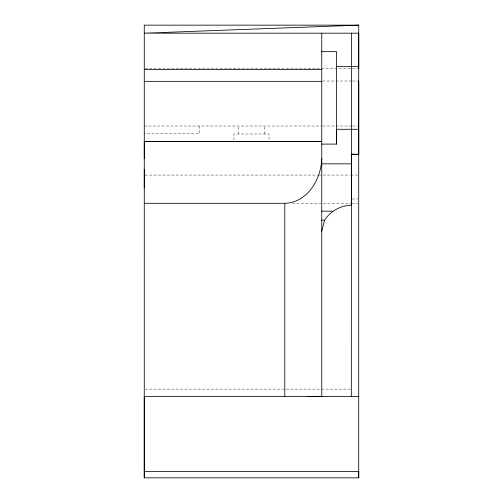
<?xml version="1.0" encoding="UTF-8"?>
<svg xmlns="http://www.w3.org/2000/svg" width="503" height="503" viewBox="0 0 503 503"><rect width="100%" height="100%" fill="white"/><g stroke="black" fill="none" stroke-linecap="round" stroke-linejoin="round"><path stroke-width="0.38" stroke-dasharray="2.52 1.89" d="M199.735 126.027L199.735 133.421L144.273 133.421M233.939 139.909L233.939 133.993L269.061 133.993L269.061 139.909M238.56 133.993L238.56 126.008M264.44 133.993L264.44 126.008M145.059 68.49L351.66 68.496M352.446 68.496L357.947 68.496M322.593 81.008L351.66 81.008M352.446 81.008L357.947 81.008M144.273 126.027L321.92 126.027M322.7 126.027L351.679 126.027M352.465 126.027L358.733 126.027M145.059 175.075L317.883 175.075M318.663 175.075L350.088 175.075M350.874 175.075L357.947 175.075M352.075 198.999L357.991 198.999M292.507 203.3L351.66 203.287M352.075 203.294L357.991 203.294M145.053 389.121L350.547 389.121"/><path stroke-width="0.75" d="M358.733 81.008L358.727 477.837L144.267 477.837L144.273 25.15L358.733 25.15L358.733 68.496M284.78 396.521L284.78 203.306C307.276 202.803 321.059 179.395 321.757 158.917M321.757 51.671L336.545 51.646L336.545 144.097L321.757 144.097M321.757 33.179L321.75 396.628L358.727 396.521M336.545 66.44L358.733 66.446M351.32 396.647L351.396 154.232L358.733 154.314L351.396 154.232M351.377 33.192L351.383 164.154M321.757 231.217L324.567 220.176C330.433 211.04 340.588 205.494 351.396 205.199L351.415 159.778M358.733 25.15L144.273 33.179L358.733 33.192L358.733 154.314M144.273 69.634L321.757 69.634M144.273 81.348L321.757 81.348M358.733 129.29L336.545 129.29L336.545 144.097M144.273 141.381L321.757 141.381L144.273 141.381L144.273 158.728M351.377 163.833L321.757 163.84L321.757 164.16M144.273 203.306L284.78 203.306M321.757 211.178L332.584 211.178M321.757 220.176L324.567 220.176M322.316 396.509L144.267 396.509L144.267 477.85M144.267 471.374L358.727 471.38L358.727 477.85M307.289 396.527L321.75 396.546M351.383 203.438L351.383 204.363M144.273 169.304L144.273 187.946"/></g></svg>
